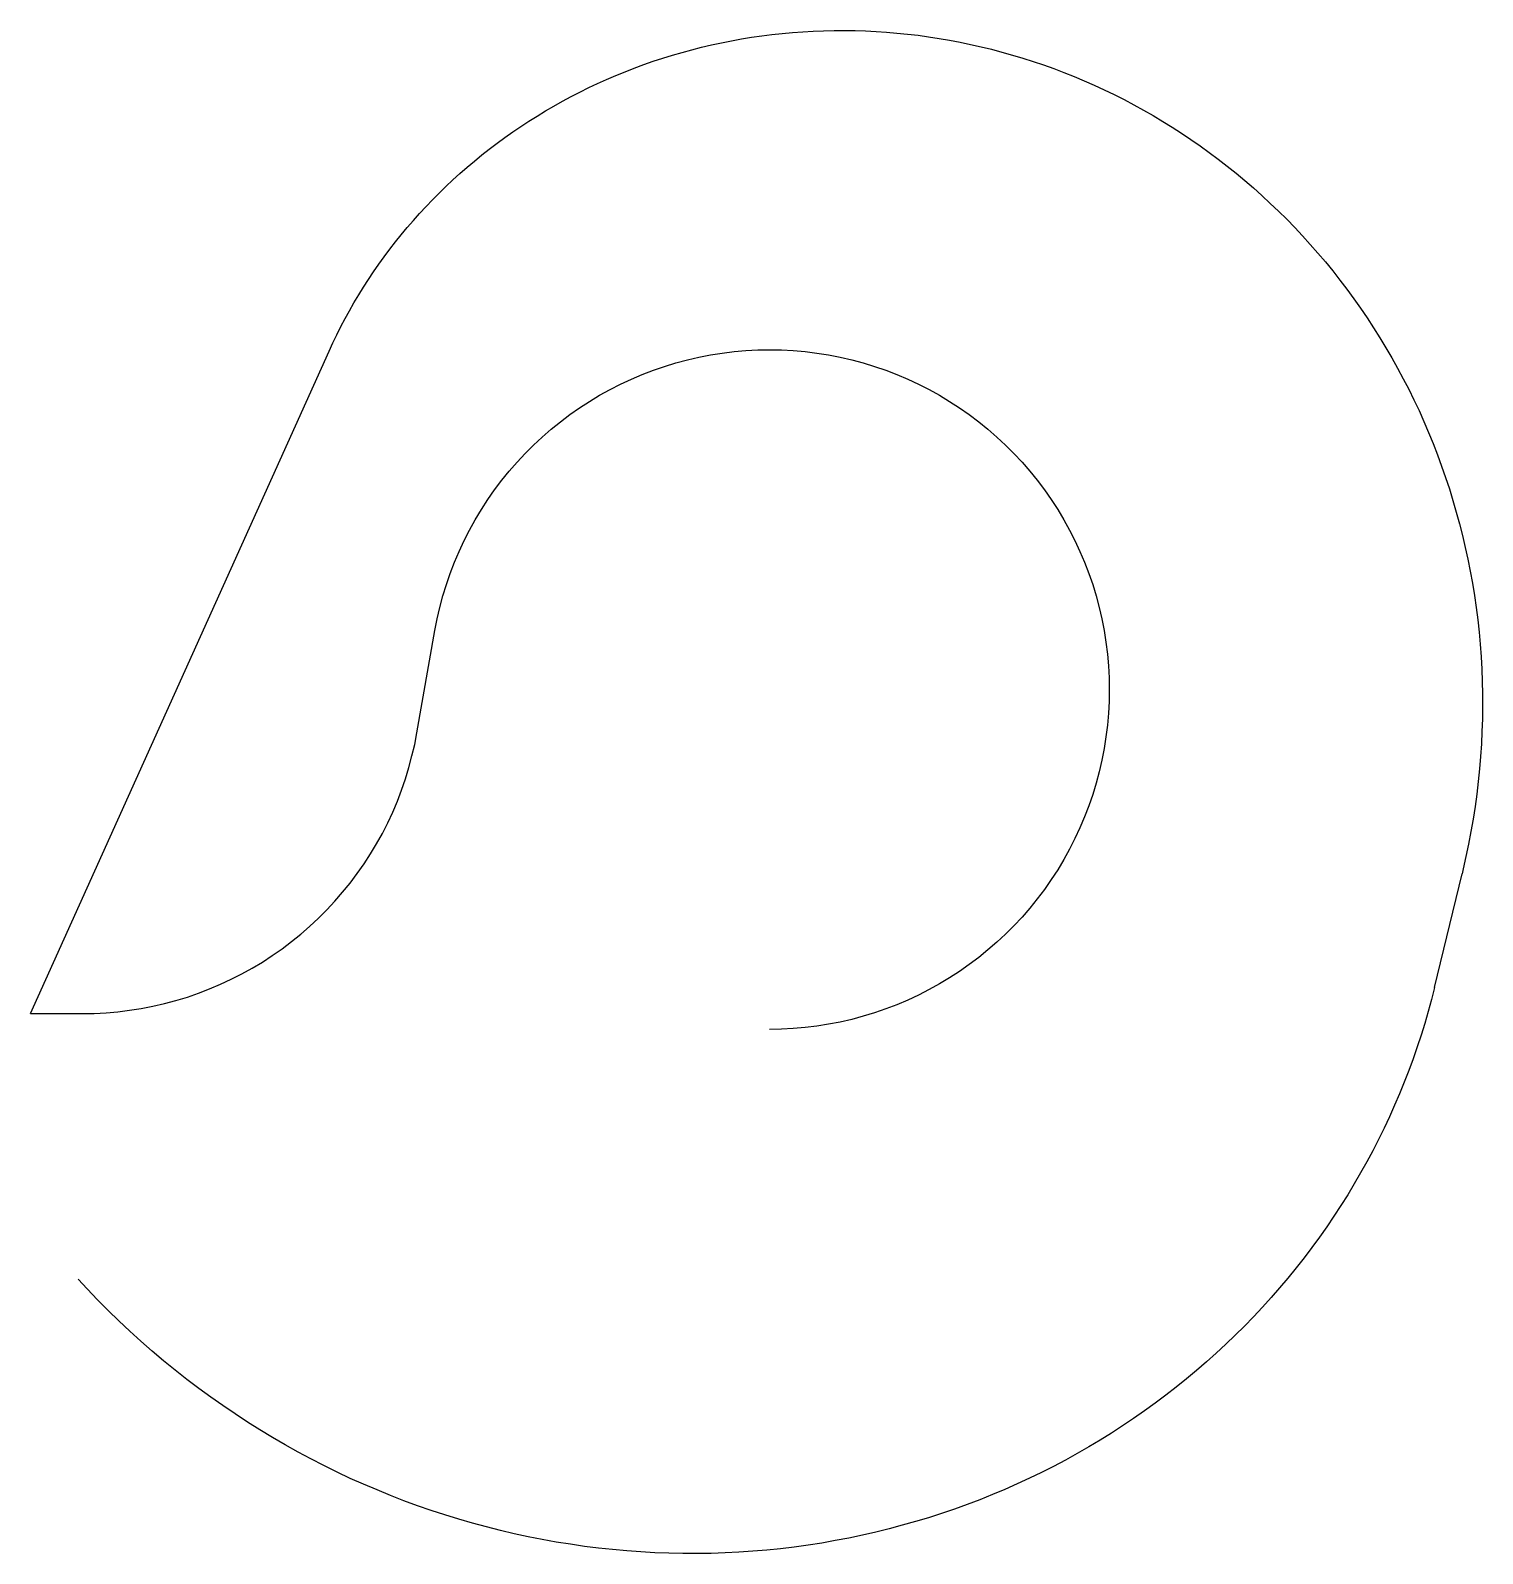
# Model space of a CAD drawing. Header units: metres. Extents: x 0 to 20955, y -7789 to 14184.
import ezdxf

# ---------------------------------------------------------------- set-up
doc = ezdxf.new("R2010")
doc.units = ezdxf.units.M

msp = doc.modelspace()

# ---------------------------------------------------------------- linework, layer by layer
at = {"layer": 'NorminalTrack', "color": 1}
msp.add_lwpolyline([(0, 0), (749, 0), (920, 3), (1091, 12), (1261, 27), (1431, 48), (1600, 74), (1768, 107), (1935, 146), (2100, 190), (2264, 240), (2426, 296), (2585, 357), (2743, 424), (2898, 496), (3051, 574), (3200, 657), (3347, 745), (3490, 838), (3631, 936), (3767, 1039), (3900, 1147), (4029, 1259), (4155, 1376), (4276, 1497), (4392, 1622), (4505, 1751), (4612, 1884), (4715, 2021), (4814, 2161), (4907, 2305), (4995, 2452), (5078, 2601), (5156, 2754), (5228, 2909), (5295, 3066), (5356, 3226), (5412, 3388), (5462, 3552), (5506, 3717), (5545, 3884), (5577, 4052), (5577, 4052), (5837, 5526), (5870, 5694), (5908, 5861), (5953, 6026), (6003, 6190), (6059, 6352), (6120, 6512), (6187, 6669), (6259, 6824), (6337, 6977), (6420, 7126), (6508, 7273), (6601, 7417), (6699, 7557), (6802, 7694), (6910, 7827), (7022, 7956), (7139, 8081), (7260, 8202), (7385, 8319), (7514, 8431), (7647, 8539), (7784, 8642), (7924, 8740), (8068, 8833), (8214, 8921), (8364, 9004), (8517, 9082), (8672, 9154), (8829, 9221), (8989, 9282), (9151, 9338), (9314, 9388), (9480, 9432), (9646, 9471), (9814, 9503), (9983, 9530), (10153, 9551), (10324, 9566), (10495, 9575), (10666, 9578), (10837, 9575), (11008, 9566), (11178, 9551), (11348, 9530), (11517, 9503), (11685, 9471), (11852, 9432), (12017, 9388), (12181, 9338), (12343, 9282), (12503, 9221), (12660, 9154), (12815, 9082), (12968, 9004), (13117, 8921), (13264, 8833), (13408, 8740), (13548, 8642), (13684, 8539), (13817, 8431), (13947, 8319), (14072, 8202), (14193, 8081), (14310, 7956), (14422, 7827), (14530, 7694), (14633, 7557), (14731, 7417), (14824, 7273), (14912, 7126), (14995, 6977), (15073, 6824), (15145, 6669), (15212, 6512), (15273, 6352), (15329, 6190), (15379, 6026), (15423, 5861), (15462, 5694), (15494, 5526), (15521, 5357), (15542, 5187), (15557, 5017), (15566, 4846), (15569, 4675), (15566, 4504), (15557, 4333), (15542, 4162), (15521, 3993), (15494, 3823), (15462, 3656), (15423, 3489), (15379, 3323), (15329, 3160), (15273, 2998), (15212, 2838), (15145, 2681), (15073, 2526), (14995, 2373), (14912, 2223), (14824, 2077), (14731, 1933), (14633, 1793), (14530, 1656), (14422, 1523), (14310, 1394), (14193, 1269), (14072, 1148), (13947, 1031), (13817, 919), (13684, 811), (13548, 708), (13408, 610), (13264, 517), (13117, 429), (12968, 346), (12815, 268), (12660, 196), (12503, 129), (12343, 68), (12181, 12), (12017, -38), (11852, -83), (11685, -121), (11517, -154), (11348, -180), (11178, -201), (11008, -216), (10837, -225), (10666, -228)], dxfattribs=at)
at = {"layer": 'WindSpiral', "color": 3}
for p, q in [((0, 0), (4310, 9559)), ((20260, 376), (20659, 2018))]:
    msp.add_line(p, q, dxfattribs=at)
for points in [[(4310, 9559), (4365, 9677), (4421, 9794), (4480, 9911), (4541, 10027), (4604, 10141), (4669, 10256), (4737, 10369), (4806, 10481), (4878, 10592), (4952, 10703), (5028, 10812), (5106, 10920), (5186, 11027), (5268, 11133), (5352, 11238), (5438, 11342), (5526, 11444), (5616, 11545), (5709, 11644), (5803, 11742), (5899, 11839), (5996, 11934), (6096, 12028), (6198, 12120), (6301, 12211), (6407, 12300), (6514, 12388), (6622, 12473), (6733, 12557), (6845, 12640), (6959, 12720), (7075, 12799), (7192, 12876), (7311, 12950), (7431, 13023), (7553, 13094), (7677, 13164), (7802, 13231), (7928, 13296), (8056, 13359), (8185, 13419), (8315, 13478), (8447, 13535), (8580, 13589), (8714, 13641), (8850, 13691), (8986, 13739), (9124, 13784), (9263, 13827), (9403, 13868), (9543, 13906), (9685, 13942), (9828, 13976), (9972, 14007), (10116, 14035), (10261, 14062), (10407, 14085), (10554, 14107), (10701, 14125), (10849, 14141), (10998, 14155), (11147, 14166), (11296, 14174), (11446, 14180), (11597, 14183), (11748, 14184), (11899, 14182), (12050, 14177), (12202, 14170), (12353, 14160), (12505, 14147), (12657, 14132), (12809, 14114), (12961, 14093), (13113, 14070), (13265, 14044), (13417, 14015), (13568, 13983), (13719, 13949), (13870, 13912), (14020, 13872), (14171, 13830), (14320, 13785), (14469, 13737), (14618, 13687), (14766, 13633), (14913, 13577), (15060, 13519), (15206, 13458), (15351, 13394), (15495, 13327), (15638, 13258), (15781, 13186), (15922, 13112), (16062, 13035), (16202, 12955), (16340, 12873), (16477, 12788), (16613, 12700), (16747, 12611), (16880, 12518), (17012, 12423), (17142, 12326), (17271, 12226), (17399, 12124), (17524, 12019), (17649, 11912), (17771, 11802), (17892, 11690), (18011, 11576), (18129, 11460), (18244, 11341), (18358, 11220), (18469, 11097), (18579, 10972), (18687, 10844), (18793, 10715), (18897, 10583), (18998, 10450), (19098, 10314), (19195, 10176), (19290, 10037), (19382, 9895), (19473, 9752), (19561, 9607), (19647, 9460), (19730, 9311), (19811, 9160), (19889, 9008), (19965, 8854), (20038, 8699), (20108, 8542), (20176, 8384), (20242, 8224), (20304, 8063), (20364, 7900), (20422, 7736), (20476, 7571), (20528, 7404), (20576, 7236), (20622, 7068), (20665, 6898), (20706, 6727), (20743, 6555), (20777, 6382), (20809, 6208), (20837, 6033), (20862, 5858), (20885, 5682), (20904, 5505), (20920, 5328), (20933, 5149), (20943, 4971), (20950, 4792), (20954, 4612), (20955, 4433), (20953, 4252), (20947, 4072), (20938, 3892), (20926, 3711), (20911, 3530), (20893, 3349), (20872, 3168), (20847, 2988), (20819, 2807), (20788, 2627), (20754, 2447), (20716, 2267), (20675, 2087), (20659, 2018)], [(20260, 376), (20216, 204), (20170, 32), (20120, -140), (20067, -311), (20011, -481), (19952, -651), (19890, -820), (19825, -988), (19757, -1155), (19686, -1322), (19612, -1487), (19535, -1651), (19455, -1814), (19371, -1977), (19285, -2137), (19196, -2297), (19104, -2456), (19009, -2613), (18911, -2768), (18811, -2922), (18707, -3075), (18601, -3226), (18491, -3375), (18379, -3523), (18265, -3669), (18147, -3814), (18027, -3956), (17904, -4097), (17779, -4235), (17650, -4372), (17520, -4507), (17386, -4639), (17251, -4770), (17112, -4898), (16971, -5024), (16828, -5148), (16683, -5269), (16535, -5388), (16384, -5505), (16232, -5619), (16077, -5731), (15920, -5840), (15761, -5947), (15600, -6051), (15437, -6152), (15271, -6251), (15104, -6347), (14935, -6440), (14764, -6531), (14591, -6618), (14416, -6703), (14240, -6784), (14062, -6863), (13882, -6939), (13700, -7012), (13517, -7081), (13333, -7148), (13147, -7211), (12960, -7272), (12771, -7329), (12581, -7382), (12390, -7433), (12198, -7480), (12005, -7525), (11810, -7565), (11615, -7603), (11419, -7637), (11221, -7667), (11023, -7695), (10824, -7719), (10625, -7739), (10425, -7756), (10224, -7769), (10023, -7779), (9821, -7786), (9619, -7789), (9416, -7788), (9213, -7784), (9010, -7777), (8807, -7765), (8604, -7751), (8401, -7732), (8197, -7710), (7994, -7685), (7791, -7656), (7588, -7623), (7386, -7587), (7184, -7547), (6982, -7503), (6781, -7456), (6580, -7406), (6380, -7351), (6180, -7294), (5981, -7232), (5784, -7167), (5586, -7099), (5390, -7027), (5195, -6951), (5001, -6872), (4808, -6790), (4616, -6704), (4425, -6614), (4236, -6521), (4048, -6425), (3862, -6325), (3677, -6222), (3493, -6115), (3311, -6005), (3131, -5892), (2953, -5775), (2776, -5655), (2601, -5532), (2428, -5406), (2258, -5276), (2089, -5144), (1922, -5008), (1757, -4869), (1595, -4727), (1435, -4582), (1277, -4434), (1121, -4283), (968, -4129), (818, -3972), (689, -3833)]]:
    msp.add_lwpolyline(points, dxfattribs=at)

doc.saveas('drawing.dxf')
